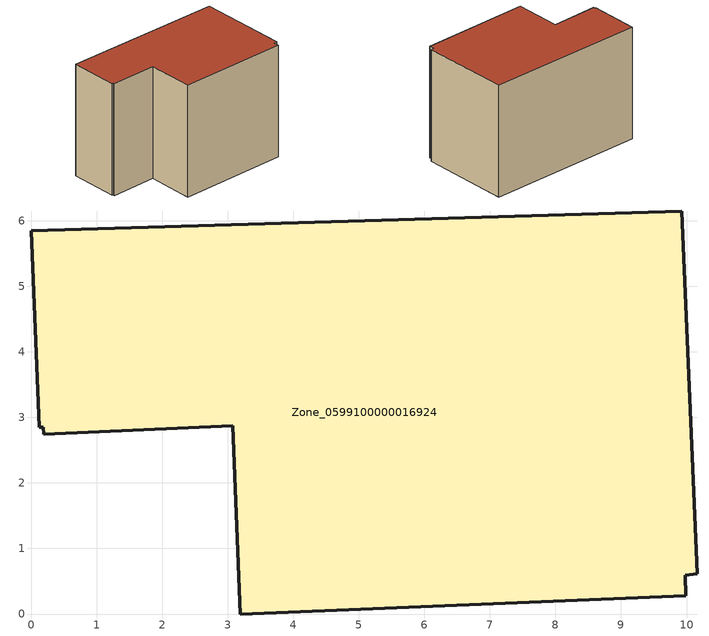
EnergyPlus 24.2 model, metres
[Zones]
Zone_0599100000016924
 floor ground (C_G): 3.19,0 3.08,2.87 0.19,2.74 0.18,2.85 0.12,2.85 0,5.85 9.93,6.15 10.17,0.61 9.98,0.59 9.99,0.28 z0
 wall outside (C_F): 0,5.85 0.12,2.85 0.18,2.85 0.19,2.74 3.08,2.87 3.19,0 9.99,0.28 9.98,0.59 10.17,0.61 9.93,6.15 0,5.85 z0:7.09
 roof outside (C_R): 9.99,0.28 9.98,0.59 10.17,0.61 9.93,6.15 0,5.85 0.12,2.85 0.18,2.85 0.19,2.74 3.08,2.87 3.19,0 z7.09
[BUILDING]
Pand.0599100000016924: North Axis=0; Terrain=City; Loads Convergence Tolerance Value=0.04; Temperature Convergence Tolerance Value=0.4; Solar Distribution=FullExterior; Maximum Number of Warmup Days=25; Minimum Number of Warmup Days=1
[Site:Location]
Rotterdam.The.Hague.AP_ZH_NLD Design_Conditions: Latitude=51.96; Longitude=4.45; Time Zone=1; Elevation=-4.5
[SITE:GROUNDTEMPERATURE:BUILDINGSURFACE]
18, 18, 18, 18, 18, 18, 18, 18, 18, 18, 18, 18
[MATERIAL] Thermal Absorptance=0.9; Solar Absorptance=0.7; Visible Absorptance=0.7
Name | Roughness | Thickness | Conductivity | Density | Specific Heat
G.TC.1946-1964 | MediumSmooth | 0.15 | 1 | 540 | 1210
F.TC.1946-1964 | Rough | 0.3 | 0.857143 | 1920 | 840
R.TC.1946-1964 | MediumRough | 0.2 | 0.235294 | 1500 | 1000
[CONSTRUCTION]
C_G: G.TC.1946-1964
C_F: F.TC.1946-1964
C_R: R.TC.1946-1964
[ZONE]
Zone_0599100000016924: Type=1; Multiplier=1; Ceiling Height=Autocalculate; Volume=Autocalculate; Floor Area=autocalculate; Part of Total Floor Area=Yes
[ZONEINFILTRATION:DESIGNFLOWRATE]
Infil_Zone_0599100000016924: Zone or ZoneList or Space or SpaceList=Zone_0599100000016924; Schedule=AlwaysOn; Design Flow Rate Calculation Method=Flow/Area; Flow Rate per Floor Area=0.003; Constant Term Coefficient=1; Temperature Term Coefficient=0; Velocity Term Coefficient=0; Velocity Squared Term Coefficient=0
[HVACTEMPLATE:ZONE:IDEALLOADSAIRSYSTEM]
Zone_0599100000016924: Maximum Heating Supply Air Temperature=50; Minimum Cooling Supply Air Temperature=13; Maximum Heating Supply Air Humidity Ratio=0.0156; Minimum Cooling Supply Air Humidity Ratio=0.0077; Heating Limit=NoLimit; Cooling Limit=NoLimit; Dehumidification Control Type=ConstantSensibleHeatRatio; Cooling Sensible Heat Ratio=0.7; Dehumidification Setpoint=60; Humidification Control Type=None; Humidification Setpoint=30; Outdoor Air Method=None; Outdoor Air Flow Rate per Person=0.00944; Outdoor Air Flow Rate per Zone Floor Area=0; Outdoor Air Flow Rate per Zone=0; Demand Controlled Ventilation Type=None; Outdoor Air Economizer Type=NoEconomizer; Heat Recovery Type=None; Sensible Heat Recovery Effectiveness=0.7; Latent Heat Recovery Effectiveness=0.65
[ZONECONTROL:THERMOSTAT]
ThermostatControl_Zone_0599100000016924: Zone or ZoneList=Zone_0599100000016924; Control Type Schedule=DualSetpointControlType; Control 1=Thermostat_Zone_0599100000016924; Temperature Difference Between Cutout And Setpoint=0
[THERMOSTATSETPOINT:DUALSETPOINT]
Thermostat_Zone_0599100000016924: Heating Setpoint Temperature Schedule=HeatingSetpoint_Zone_0599100000016924; Cooling Setpoint Temperature Schedule=CoolingSetpoint_Zone_0599100000016924
[SCHEDULE:COMPACT]
HeatingSetpoint_Zone_0599100000016924: Through: 12/31, For: AllDays, Until: 24:00, 21
CoolingSetpoint_Zone_0599100000016924: Through: 12/31, For: AllDays, Until: 24:00, 24
DualSetpointControlType: Through: 12/31, For: AllDays, Until: 24:00, 4
AlwaysOn: Through: 12/31, For: AllDays, Until: 24:00, 1
